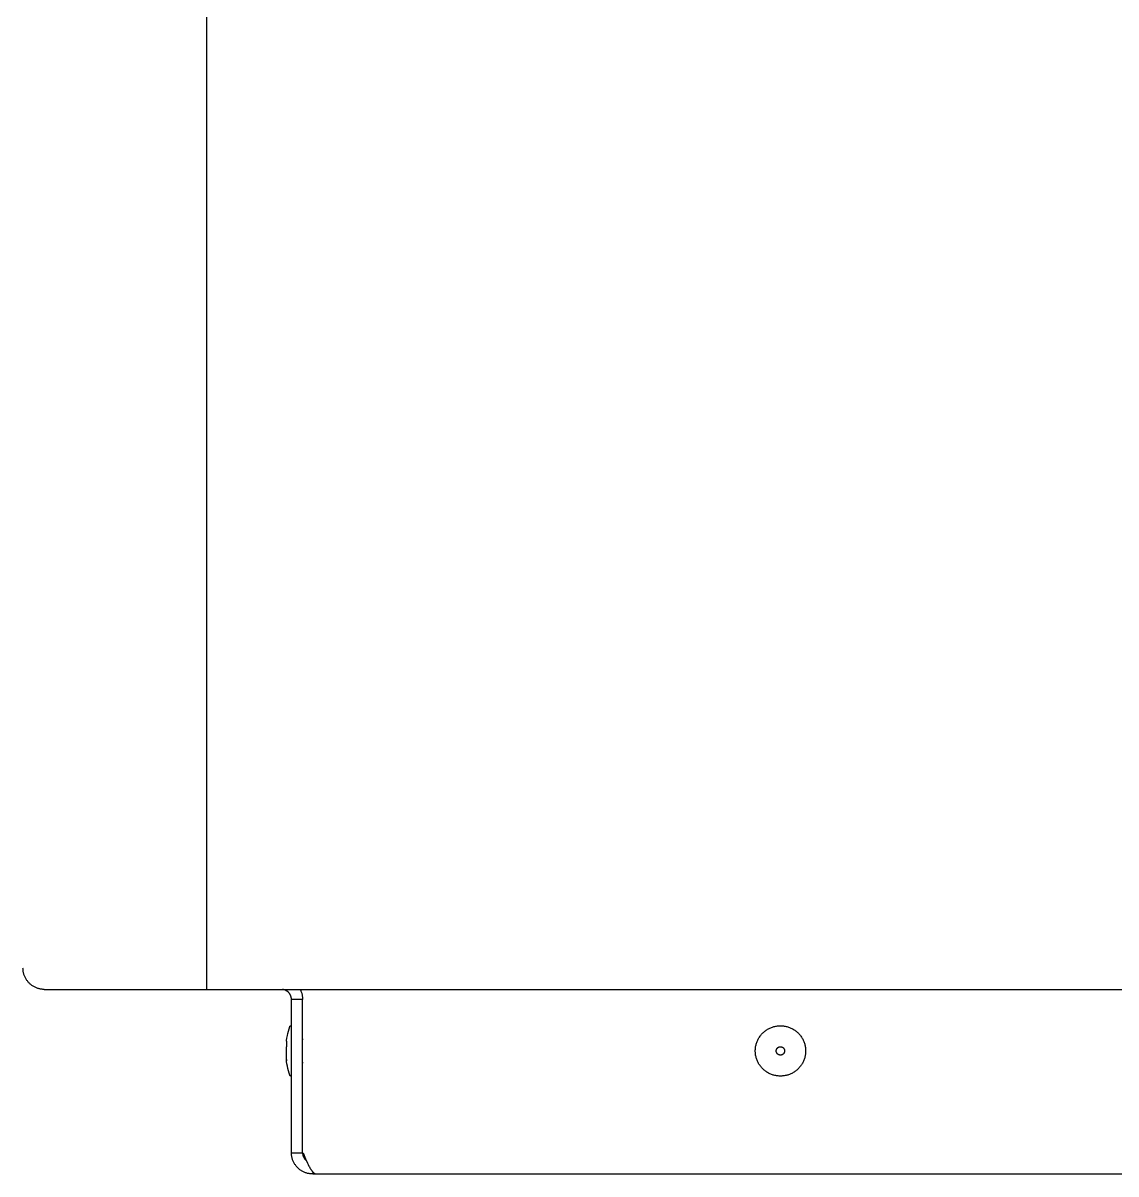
# Model space of a CAD drawing. Header units: millimetres. Extents: x 974 to 5700, y -47 to 3256.
# Drawn here: x 2040.5 to 2235.9, y 1897.4 to 2103.1 of the extents above; entities that cross this region are included whole.
import ezdxf

# ---------------------------------------------------------------- set-up
doc = ezdxf.new("R2010")
doc.units = ezdxf.units.MM
doc.header["$MEASUREMENT"] = 0
doc.layers.add('Domyslna', color=7, linetype='Continuous', true_color=0x000000)
doc.layers.add('Utwórz2D linie widoczne', color=7, linetype='Continuous', true_color=0x000000)

msp = doc.modelspace()

# ---------------------------------------------------------------- linework, layer by layer
at = {"layer": 'Domyslna'}
msp.add_line((2073.32, 2696.58), (2073.32, 1930.38), dxfattribs=at)
at = {"layer": 'Utwórz2D linie widoczne'}
for p, q in [((2040.5, 1934.05), (2040.49, 1934.18)), ((2040.5, 1933.92), (2040.5, 1934.05)), ((2040.51, 1933.79), (2040.5, 1933.92)), ((2040.53, 1933.66), (2040.51, 1933.79)), ((2040.55, 1933.54), (2040.53, 1933.66)), ((2040.57, 1933.41), (2040.55, 1933.54)), ((2040.6, 1933.28), (2040.57, 1933.41)), ((2040.64, 1933.16), (2040.6, 1933.28)), ((2040.67, 1933.03), (2040.64, 1933.16)), ((2040.71, 1932.91), (2040.67, 1933.03)), ((2040.76, 1932.79), (2040.71, 1932.91)), ((2040.81, 1932.67), (2040.76, 1932.79)), ((2040.86, 1932.55), (2040.81, 1932.67)), ((2040.92, 1932.43), (2040.86, 1932.55)), ((2040.98, 1932.32), (2040.92, 1932.43)), ((2041.05, 1932.21), (2040.98, 1932.32)), ((2041.12, 1932.1), (2041.05, 1932.21)), ((2041.19, 1931.99), (2041.12, 1932.1)), ((2041.27, 1931.89), (2041.19, 1931.99)), ((2041.35, 1931.78), (2041.27, 1931.89)), ((2041.43, 1931.68), (2041.35, 1931.78)), ((2041.52, 1931.59), (2041.43, 1931.68)), ((2041.61, 1931.5), (2041.52, 1931.59)), ((2041.7, 1931.41), (2041.61, 1931.5)), ((2041.8, 1931.32), (2041.7, 1931.41)), ((2041.9, 1931.23), (2041.8, 1931.32)), ((2042, 1931.15), (2041.9, 1931.23)), ((2042.1, 1931.08), (2042, 1931.15)), ((2042.21, 1931), (2042.1, 1931.08)), ((2042.32, 1930.94), (2042.21, 1931)), ((2042.43, 1930.87), (2042.32, 1930.94)), ((2042.55, 1930.81), (2042.43, 1930.87)), ((2042.66, 1930.75), (2042.55, 1930.81)), ((2042.78, 1930.7), (2042.66, 1930.75)), ((2042.9, 1930.65), (2042.78, 1930.7)), ((2043.02, 1930.6), (2042.9, 1930.65)), ((2043.14, 1930.56), (2043.02, 1930.6)), ((2043.27, 1930.52), (2043.14, 1930.56)), ((2043.39, 1930.49), (2043.27, 1930.52)), ((2043.52, 1930.46), (2043.39, 1930.49)), ((2043.65, 1930.44), (2043.52, 1930.46)), ((2043.78, 1930.42), (2043.65, 1930.44)), ((2043.91, 1930.4), (2043.78, 1930.42)), ((2044.04, 1930.39), (2043.91, 1930.4)), ((2044.16, 1930.38), (2044.04, 1930.39)), ((2044.29, 1930.38), (2044.16, 1930.38)), ((2044.29, 1930.41), (2044.29, 1930.38)), ((2044.29, 1930.38), (2044.68, 1930.38)), ((2044.68, 1930.38), (2075.63, 1930.38)), ((2075.63, 1930.38), (2076.55, 1930.38)), ((2076.55, 1930.38), (2395.32, 1930.38)), ((2086.94, 1930.37), (2086.88, 1930.37)), ((2087, 1930.36), (2086.94, 1930.37)), ((2087.06, 1930.35), (2087, 1930.36)), ((2087.12, 1930.33), (2087.06, 1930.35)), ((2087.18, 1930.32), (2087.12, 1930.33)), ((2087.24, 1930.3), (2087.18, 1930.32)), ((2087.3, 1930.28), (2087.24, 1930.3)), ((2087.35, 1930.26), (2087.3, 1930.28)), ((2087.41, 1930.23), (2087.35, 1930.26)), ((2087.47, 1930.21), (2087.41, 1930.23)), ((2087.52, 1930.18), (2087.47, 1930.21)), ((2087.58, 1930.15), (2087.52, 1930.18)), ((2087.63, 1930.12), (2087.58, 1930.15)), ((2087.68, 1930.09), (2087.63, 1930.12)), ((2087.73, 1930.05), (2087.68, 1930.09)), ((2087.78, 1930.02), (2087.73, 1930.05)), ((2090.04, 1930.38), (2090.1, 1930.27)), ((2090.1, 1930.27), (2090.15, 1930.16)), ((2090.15, 1930.16), (2090.2, 1930.04)), ((2090.2, 1930.04), (2090.25, 1929.93)), ((2087.83, 1929.98), (2087.78, 1930.02)), ((2087.88, 1929.94), (2087.83, 1929.98)), ((2087.92, 1929.9), (2087.88, 1929.94)), ((2087.97, 1929.86), (2087.92, 1929.9)), ((2088.01, 1929.81), (2087.97, 1929.86)), ((2088.05, 1929.77), (2088.01, 1929.81)), ((2088.09, 1929.72), (2088.05, 1929.77)), ((2088.13, 1929.67), (2088.09, 1929.72)), ((2088.16, 1929.62), (2088.13, 1929.67)), ((2088.2, 1929.57), (2088.16, 1929.62)), ((2088.23, 1929.52), (2088.2, 1929.57)), ((2088.26, 1929.47), (2088.23, 1929.52)), ((2088.29, 1929.41), (2088.26, 1929.47)), ((2088.32, 1929.36), (2088.29, 1929.41)), ((2088.35, 1929.3), (2088.32, 1929.36)), ((2088.37, 1929.24), (2088.35, 1929.3)), ((2088.39, 1929.19), (2088.37, 1929.24)), ((2088.41, 1929.13), (2088.39, 1929.19)), ((2088.43, 1929.07), (2088.41, 1929.13)), ((2088.44, 1929.01), (2088.43, 1929.07)), ((2088.46, 1928.95), (2088.44, 1929.01)), ((2088.47, 1928.89), (2088.46, 1928.95)), ((2088.48, 1928.83), (2088.47, 1928.89)), ((2088.49, 1928.77), (2088.48, 1928.83)), ((2088.49, 1928.71), (2088.49, 1928.77)), ((2088.49, 1928.64), (2088.49, 1928.71)), ((2088.49, 1928.58), (2088.49, 1928.64)), ((2090.49, 1928.58), (2088.49, 1928.58)), ((2088.49, 1901.18), (2088.49, 1928.58)), ((2090.25, 1929.93), (2090.29, 1929.81)), ((2090.29, 1929.81), (2090.33, 1929.69)), ((2090.33, 1929.69), (2090.36, 1929.57)), ((2090.36, 1929.57), (2090.39, 1929.45)), ((2090.39, 1929.45), (2090.42, 1929.33)), ((2090.42, 1929.33), (2090.44, 1929.2)), ((2090.44, 1929.2), (2090.46, 1929.08)), ((2090.46, 1929.08), (2090.48, 1928.96)), ((2090.48, 1928.96), (2090.49, 1928.83)), ((2090.49, 1928.83), (2090.49, 1928.71)), ((2090.49, 1928.71), (2090.49, 1928.58)), ((2090.49, 1901.18), (2090.49, 1928.58)), ((2088.28, 1923.84), (2088.28, 1923.85)), ((2088.28, 1923.85), (2088.29, 1923.85)), ((2088.29, 1923.85), (2088.3, 1923.86)), ((2088.3, 1923.86), (2088.3, 1923.86)), ((2088.3, 1923.86), (2088.31, 1923.86)), ((2088.31, 1923.86), (2088.31, 1923.87)), ((2088.31, 1923.87), (2088.32, 1923.87)), ((2088.32, 1923.87), (2088.33, 1923.87)), ((2088.33, 1923.87), (2088.33, 1923.87)), ((2088.33, 1923.87), (2088.34, 1923.87)), ((2088.34, 1923.87), (2088.35, 1923.88)), ((2088.35, 1923.88), (2088.35, 1923.88)), ((2088.35, 1923.88), (2088.36, 1923.88)), ((2088.36, 1923.88), (2088.37, 1923.88)), ((2088.37, 1923.88), (2088.37, 1923.88)), ((2088.37, 1923.88), (2088.38, 1923.88)), ((2088.38, 1923.88), (2088.39, 1923.88)), ((2088.39, 1923.88), (2088.49, 1923.88)), ((2088.39, 1923.88), (2088.39, 1923.88)), ((2175.24, 1923.83), (2175.39, 1923.85)), ((2175.39, 1923.85), (2175.55, 1923.87)), ((2175.55, 1923.87), (2175.7, 1923.88)), ((2175.7, 1923.88), (2175.86, 1923.88)), ((2175.86, 1923.88), (2176.01, 1923.88)), ((2176.01, 1923.88), (2176.17, 1923.88)), ((2176.17, 1923.88), (2176.32, 1923.87)), ((2176.32, 1923.87), (2176.48, 1923.85)), ((2176.48, 1923.85), (2176.63, 1923.83)), ((2087.69, 1921.69), (2087.77, 1922.11)), ((2087.77, 1922.11), (2087.86, 1922.52)), ((2087.86, 1922.52), (2087.96, 1922.93)), ((2087.96, 1922.93), (2088.08, 1923.34)), ((2088.08, 1923.34), (2088.2, 1923.75)), ((2088.2, 1923.75), (2088.21, 1923.75)), ((2088.21, 1923.76), (2088.21, 1923.77)), ((2088.21, 1923.77), (2088.22, 1923.77)), ((2088.21, 1923.75), (2088.21, 1923.76)), ((2088.22, 1923.78), (2088.23, 1923.79)), ((2088.22, 1923.77), (2088.22, 1923.78)), ((2088.22, 1923.78), (2088.22, 1923.78)), ((2088.23, 1923.8), (2088.24, 1923.81)), ((2088.23, 1923.79), (2088.23, 1923.8)), ((2088.23, 1923.8), (2088.23, 1923.8)), ((2088.24, 1923.81), (2088.25, 1923.82)), ((2088.24, 1923.81), (2088.24, 1923.81)), ((2088.25, 1923.82), (2088.26, 1923.83)), ((2088.25, 1923.82), (2088.25, 1923.82)), ((2088.26, 1923.83), (2088.27, 1923.84)), ((2088.26, 1923.83), (2088.26, 1923.83)), ((2088.27, 1923.84), (2088.27, 1923.84)), ((2088.27, 1923.84), (2088.28, 1923.84)), ((2172.1, 1921.74), (2172.19, 1921.87)), ((2172.19, 1921.87), (2172.28, 1922)), ((2172.28, 1922), (2172.37, 1922.13)), ((2172.37, 1922.13), (2172.47, 1922.25)), ((2172.47, 1922.25), (2172.57, 1922.37)), ((2172.57, 1922.37), (2172.67, 1922.48)), ((2172.67, 1922.48), (2172.78, 1922.59)), ((2172.78, 1922.59), (2172.89, 1922.7)), ((2172.89, 1922.7), (2173.01, 1922.8)), ((2173.01, 1922.8), (2173.13, 1922.9)), ((2173.13, 1922.9), (2173.25, 1923)), ((2173.25, 1923), (2173.38, 1923.09)), ((2173.38, 1923.09), (2173.51, 1923.17)), ((2173.51, 1923.17), (2173.64, 1923.25)), ((2173.64, 1923.25), (2173.78, 1923.33)), ((2173.78, 1923.33), (2173.91, 1923.4)), ((2173.91, 1923.4), (2174.05, 1923.47)), ((2174.05, 1923.47), (2174.2, 1923.53)), ((2174.2, 1923.53), (2174.34, 1923.59)), ((2174.34, 1923.59), (2174.49, 1923.64)), ((2174.49, 1923.64), (2174.63, 1923.69)), ((2174.63, 1923.69), (2174.78, 1923.73)), ((2174.78, 1923.73), (2174.93, 1923.77)), ((2174.93, 1923.77), (2175.09, 1923.8)), ((2175.09, 1923.8), (2175.24, 1923.83)), ((2176.63, 1923.83), (2176.78, 1923.8)), ((2176.78, 1923.8), (2176.94, 1923.77)), ((2176.94, 1923.77), (2177.09, 1923.73)), ((2177.09, 1923.73), (2177.24, 1923.69)), ((2177.24, 1923.69), (2177.39, 1923.64)), ((2177.39, 1923.64), (2177.53, 1923.59)), ((2177.53, 1923.59), (2177.68, 1923.53)), ((2177.68, 1923.53), (2177.82, 1923.47)), ((2177.82, 1923.47), (2177.96, 1923.4)), ((2177.96, 1923.4), (2178.1, 1923.33)), ((2178.1, 1923.33), (2178.23, 1923.25)), ((2178.23, 1923.25), (2178.36, 1923.17)), ((2178.36, 1923.17), (2178.49, 1923.09)), ((2178.49, 1923.09), (2178.62, 1923)), ((2178.62, 1923), (2178.74, 1922.9)), ((2178.74, 1922.9), (2178.86, 1922.8)), ((2178.86, 1922.8), (2178.98, 1922.7)), ((2178.98, 1922.7), (2179.09, 1922.59)), ((2179.09, 1922.59), (2179.2, 1922.48)), ((2179.2, 1922.48), (2179.3, 1922.37)), ((2179.3, 1922.37), (2179.4, 1922.25)), ((2179.4, 1922.25), (2179.5, 1922.13)), ((2179.5, 1922.13), (2179.59, 1922)), ((2179.59, 1922), (2179.68, 1921.87)), ((2179.68, 1921.87), (2179.77, 1921.74)), ((2087.62, 1921.27), (2087.69, 1921.69)), ((2087.62, 1921.13), (2087.62, 1921.27)), ((2087.62, 1921.13), (2087.62, 1920.11)), ((2087.62, 1917.64), (2087.62, 1920.11)), ((2090.49, 1921.48), (2090.57, 1921.48)), ((2171.45, 1919.69), (2171.46, 1919.85)), ((2171.46, 1919.85), (2171.48, 1920)), ((2171.48, 1920), (2171.5, 1920.16)), ((2171.5, 1920.16), (2171.53, 1920.31)), ((2171.53, 1920.31), (2171.57, 1920.46)), ((2171.57, 1920.46), (2171.61, 1920.61)), ((2171.61, 1920.61), (2171.65, 1920.76)), ((2171.65, 1920.76), (2171.7, 1920.91)), ((2171.7, 1920.91), (2171.76, 1921.05)), ((2171.76, 1921.05), (2171.82, 1921.19)), ((2171.82, 1921.19), (2171.88, 1921.33)), ((2171.88, 1921.33), (2171.95, 1921.47)), ((2171.95, 1921.47), (2172.03, 1921.61)), ((2172.03, 1921.61), (2172.1, 1921.74)), ((2175.26, 1919.71), (2175.27, 1919.73)), ((2175.27, 1919.73), (2175.28, 1919.75)), ((2175.28, 1919.75), (2175.3, 1919.78)), ((2175.3, 1919.78), (2175.31, 1919.8)), ((2175.31, 1919.8), (2175.33, 1919.82)), ((2175.33, 1919.82), (2175.34, 1919.84)), ((2175.34, 1919.84), (2175.36, 1919.86)), ((2175.36, 1919.86), (2175.37, 1919.88)), ((2175.37, 1919.88), (2175.39, 1919.9)), ((2175.39, 1919.9), (2175.41, 1919.92)), ((2175.41, 1919.92), (2175.43, 1919.94)), ((2175.43, 1919.94), (2175.45, 1919.95)), ((2175.45, 1919.95), (2175.47, 1919.97)), ((2175.47, 1919.97), (2175.49, 1919.98)), ((2175.49, 1919.98), (2175.51, 1920)), ((2175.51, 1920), (2175.53, 1920.01)), ((2175.53, 1920.01), (2175.55, 1920.03)), ((2175.55, 1920.03), (2175.58, 1920.04)), ((2175.58, 1920.04), (2175.6, 1920.05)), ((2175.6, 1920.05), (2175.62, 1920.06)), ((2175.62, 1920.06), (2175.65, 1920.07)), ((2175.65, 1920.07), (2175.67, 1920.08)), ((2175.67, 1920.08), (2175.69, 1920.09)), ((2175.69, 1920.09), (2175.72, 1920.1)), ((2175.72, 1920.1), (2175.74, 1920.11)), ((2175.74, 1920.11), (2175.77, 1920.11)), ((2175.77, 1920.11), (2175.79, 1920.12)), ((2175.79, 1920.12), (2175.82, 1920.12)), ((2175.82, 1920.12), (2175.85, 1920.13)), ((2175.85, 1920.13), (2175.87, 1920.13)), ((2175.87, 1920.13), (2175.9, 1920.13)), ((2175.9, 1920.13), (2175.92, 1920.13)), ((2175.92, 1920.13), (2175.95, 1920.13)), ((2175.95, 1920.13), (2175.97, 1920.13)), ((2175.97, 1920.13), (2176, 1920.13)), ((2176, 1920.13), (2176.03, 1920.13)), ((2176.03, 1920.13), (2176.05, 1920.12)), ((2176.05, 1920.12), (2176.08, 1920.12)), ((2176.08, 1920.12), (2176.1, 1920.11)), ((2176.1, 1920.11), (2176.13, 1920.11)), ((2176.13, 1920.11), (2176.15, 1920.1)), ((2176.15, 1920.1), (2176.18, 1920.09)), ((2176.18, 1920.09), (2176.2, 1920.08)), ((2176.2, 1920.08), (2176.23, 1920.07)), ((2176.23, 1920.07), (2176.25, 1920.06)), ((2176.25, 1920.06), (2176.27, 1920.05)), ((2176.27, 1920.05), (2176.3, 1920.04)), ((2176.3, 1920.04), (2176.32, 1920.03)), ((2176.32, 1920.03), (2176.34, 1920.01)), ((2176.34, 1920.01), (2176.36, 1920)), ((2176.36, 1920), (2176.38, 1919.98)), ((2176.38, 1919.98), (2176.4, 1919.97)), ((2176.4, 1919.97), (2176.42, 1919.95)), ((2176.42, 1919.95), (2176.44, 1919.94)), ((2176.44, 1919.94), (2176.46, 1919.92)), ((2176.46, 1919.92), (2176.48, 1919.9)), ((2176.48, 1919.9), (2176.5, 1919.88)), ((2176.5, 1919.88), (2176.51, 1919.86)), ((2176.51, 1919.86), (2176.53, 1919.84)), ((2176.53, 1919.84), (2176.55, 1919.82)), ((2176.55, 1919.82), (2176.56, 1919.8)), ((2176.56, 1919.8), (2176.57, 1919.78)), ((2176.57, 1919.78), (2176.59, 1919.75)), ((2176.59, 1919.75), (2176.6, 1919.73)), ((2176.6, 1919.73), (2176.61, 1919.71)), ((2179.77, 1921.74), (2179.85, 1921.61)), ((2179.85, 1921.61), (2179.92, 1921.47)), ((2179.92, 1921.47), (2179.99, 1921.33)), ((2179.99, 1921.33), (2180.05, 1921.19)), ((2180.05, 1921.19), (2180.12, 1921.05)), ((2180.12, 1921.05), (2180.17, 1920.91)), ((2180.17, 1920.91), (2180.22, 1920.76)), ((2180.22, 1920.76), (2180.27, 1920.61)), ((2180.27, 1920.61), (2180.3, 1920.46)), ((2180.3, 1920.46), (2180.34, 1920.31)), ((2180.34, 1920.31), (2180.37, 1920.16)), ((2180.37, 1920.16), (2180.39, 1920)), ((2180.39, 1920), (2180.41, 1919.85)), ((2180.41, 1919.85), (2180.42, 1919.69)), ((2087.62, 1917.84), (2087.62, 1917.77)), ((2087.62, 1917.77), (2087.62, 1917.71)), ((2087.62, 1917.77), (2087.62, 1917.71)), ((2171.44, 1919.54), (2171.45, 1919.69)), ((2171.44, 1919.38), (2171.44, 1919.54)), ((2171.44, 1919.23), (2171.44, 1919.38)), ((2171.45, 1919.07), (2171.44, 1919.23)), ((2171.46, 1918.92), (2171.45, 1919.07)), ((2171.48, 1918.76), (2171.46, 1918.92)), ((2171.5, 1918.61), (2171.48, 1918.76)), ((2171.53, 1918.46), (2171.5, 1918.61)), ((2171.57, 1918.31), (2171.53, 1918.46)), ((2171.61, 1918.16), (2171.57, 1918.31)), ((2171.65, 1918.01), (2171.61, 1918.16)), ((2171.7, 1917.86), (2171.65, 1918.01)), ((2171.76, 1917.71), (2171.7, 1917.86)), ((2171.82, 1917.57), (2171.76, 1917.71)), ((2175.19, 1919.49), (2175.2, 1919.51)), ((2175.19, 1919.46), (2175.19, 1919.49)), ((2175.19, 1919.43), (2175.19, 1919.46)), ((2175.19, 1919.41), (2175.19, 1919.43)), ((2175.19, 1919.38), (2175.19, 1919.41)), ((2175.19, 1919.36), (2175.19, 1919.38)), ((2175.19, 1919.33), (2175.19, 1919.36)), ((2175.19, 1919.3), (2175.19, 1919.33)), ((2175.19, 1919.28), (2175.19, 1919.3)), ((2175.2, 1919.25), (2175.19, 1919.28)), ((2175.2, 1919.54), (2175.21, 1919.56)), ((2175.2, 1919.51), (2175.2, 1919.54)), ((2175.2, 1919.23), (2175.2, 1919.25)), ((2175.21, 1919.2), (2175.2, 1919.23)), ((2175.21, 1919.59), (2175.22, 1919.61)), ((2175.21, 1919.56), (2175.21, 1919.59)), ((2175.21, 1919.18), (2175.21, 1919.2)), ((2175.22, 1919.15), (2175.21, 1919.18)), ((2175.22, 1919.61), (2175.23, 1919.64)), ((2175.23, 1919.13), (2175.22, 1919.15)), ((2175.23, 1919.64), (2175.24, 1919.66)), ((2175.24, 1919.1), (2175.23, 1919.13)), ((2175.24, 1919.66), (2175.25, 1919.68)), ((2175.25, 1919.08), (2175.24, 1919.1)), ((2175.25, 1919.68), (2175.26, 1919.71)), ((2175.26, 1919.06), (2175.25, 1919.08)), ((2175.27, 1919.03), (2175.26, 1919.06)), ((2175.28, 1919.01), (2175.27, 1919.03)), ((2175.3, 1918.99), (2175.28, 1919.01)), ((2175.31, 1918.97), (2175.3, 1918.99)), ((2175.33, 1918.95), (2175.31, 1918.97)), ((2175.34, 1918.92), (2175.33, 1918.95)), ((2175.36, 1918.9), (2175.34, 1918.92)), ((2175.37, 1918.88), (2175.36, 1918.9)), ((2175.39, 1918.87), (2175.37, 1918.88)), ((2175.41, 1918.85), (2175.39, 1918.87)), ((2175.43, 1918.83), (2175.41, 1918.85)), ((2175.45, 1918.81), (2175.43, 1918.83)), ((2175.47, 1918.8), (2175.45, 1918.81)), ((2175.49, 1918.78), (2175.47, 1918.8)), ((2175.51, 1918.77), (2175.49, 1918.78)), ((2175.53, 1918.75), (2175.51, 1918.77)), ((2175.55, 1918.74), (2175.53, 1918.75)), ((2175.58, 1918.72), (2175.55, 1918.74)), ((2175.6, 1918.71), (2175.58, 1918.72)), ((2175.62, 1918.7), (2175.6, 1918.71)), ((2175.65, 1918.69), (2175.62, 1918.7)), ((2175.67, 1918.68), (2175.65, 1918.69)), ((2175.69, 1918.67), (2175.67, 1918.68)), ((2175.72, 1918.66), (2175.69, 1918.67)), ((2175.74, 1918.66), (2175.72, 1918.66)), ((2175.77, 1918.65), (2175.74, 1918.66)), ((2175.79, 1918.65), (2175.77, 1918.65)), ((2175.82, 1918.64), (2175.79, 1918.65)), ((2175.85, 1918.64), (2175.82, 1918.64)), ((2175.87, 1918.64), (2175.85, 1918.64)), ((2175.9, 1918.63), (2175.87, 1918.64)), ((2175.92, 1918.63), (2175.9, 1918.63)), ((2175.95, 1918.63), (2175.92, 1918.63)), ((2175.97, 1918.63), (2175.95, 1918.63)), ((2176, 1918.64), (2175.97, 1918.63)), ((2176.03, 1918.64), (2176, 1918.64)), ((2176.05, 1918.64), (2176.03, 1918.64)), ((2176.08, 1918.65), (2176.05, 1918.64)), ((2176.1, 1918.65), (2176.08, 1918.65)), ((2176.13, 1918.66), (2176.1, 1918.65)), ((2176.15, 1918.66), (2176.13, 1918.66)), ((2176.18, 1918.67), (2176.15, 1918.66)), ((2176.2, 1918.68), (2176.18, 1918.67)), ((2176.23, 1918.69), (2176.2, 1918.68)), ((2176.25, 1918.7), (2176.23, 1918.69)), ((2176.27, 1918.71), (2176.25, 1918.7)), ((2176.3, 1918.72), (2176.27, 1918.71)), ((2176.32, 1918.74), (2176.3, 1918.72)), ((2176.34, 1918.75), (2176.32, 1918.74)), ((2176.36, 1918.77), (2176.34, 1918.75)), ((2176.38, 1918.78), (2176.36, 1918.77)), ((2176.4, 1918.8), (2176.38, 1918.78)), ((2176.42, 1918.81), (2176.4, 1918.8)), ((2176.44, 1918.83), (2176.42, 1918.81)), ((2176.46, 1918.85), (2176.44, 1918.83)), ((2176.48, 1918.87), (2176.46, 1918.85)), ((2176.5, 1918.88), (2176.48, 1918.87)), ((2176.51, 1918.9), (2176.5, 1918.88)), ((2176.53, 1918.92), (2176.51, 1918.9)), ((2176.55, 1918.95), (2176.53, 1918.92)), ((2176.56, 1918.97), (2176.55, 1918.95)), ((2176.57, 1918.99), (2176.56, 1918.97)), ((2176.59, 1919.01), (2176.57, 1918.99)), ((2176.6, 1919.03), (2176.59, 1919.01)), ((2176.61, 1919.06), (2176.6, 1919.03)), ((2176.61, 1919.71), (2176.62, 1919.68)), ((2176.62, 1919.08), (2176.61, 1919.06)), ((2176.62, 1919.68), (2176.63, 1919.66)), ((2176.63, 1919.1), (2176.62, 1919.08)), ((2176.63, 1919.66), (2176.64, 1919.64)), ((2176.64, 1919.13), (2176.63, 1919.1)), ((2176.64, 1919.64), (2176.65, 1919.61)), ((2176.65, 1919.15), (2176.64, 1919.13)), ((2176.65, 1919.61), (2176.66, 1919.59)), ((2176.66, 1919.18), (2176.65, 1919.15)), ((2176.66, 1919.59), (2176.66, 1919.56)), ((2176.66, 1919.56), (2176.67, 1919.54)), ((2176.67, 1919.23), (2176.66, 1919.2)), ((2176.66, 1919.2), (2176.66, 1919.18)), ((2176.67, 1919.54), (2176.67, 1919.51)), ((2176.67, 1919.51), (2176.68, 1919.49)), ((2176.68, 1919.28), (2176.67, 1919.25)), ((2176.67, 1919.25), (2176.67, 1919.23)), ((2176.68, 1919.49), (2176.68, 1919.46)), ((2176.68, 1919.46), (2176.68, 1919.43)), ((2176.68, 1919.43), (2176.69, 1919.41)), ((2176.69, 1919.36), (2176.68, 1919.33)), ((2176.68, 1919.33), (2176.68, 1919.3)), ((2176.68, 1919.3), (2176.68, 1919.28)), ((2176.69, 1919.41), (2176.69, 1919.38)), ((2176.69, 1919.38), (2176.69, 1919.36)), ((2180.12, 1917.71), (2180.05, 1917.57)), ((2180.17, 1917.86), (2180.12, 1917.71)), ((2180.22, 1918.01), (2180.17, 1917.86)), ((2180.27, 1918.16), (2180.22, 1918.01)), ((2180.3, 1918.31), (2180.27, 1918.16)), ((2180.34, 1918.46), (2180.3, 1918.31)), ((2180.37, 1918.61), (2180.34, 1918.46)), ((2180.39, 1918.76), (2180.37, 1918.61)), ((2180.41, 1918.92), (2180.39, 1918.76)), ((2180.42, 1919.07), (2180.41, 1918.92)), ((2180.42, 1919.69), (2180.43, 1919.54)), ((2180.43, 1919.23), (2180.42, 1919.07)), ((2180.43, 1919.54), (2180.44, 1919.38)), ((2180.44, 1919.38), (2180.43, 1919.23)), ((2087.62, 1917.64), (2087.62, 1917.63)), ((2087.62, 1917.5), (2087.62, 1917.63)), ((2087.69, 1917.08), (2087.62, 1917.5)), ((2087.77, 1916.66), (2087.69, 1917.08)), ((2087.86, 1916.24), (2087.77, 1916.66)), ((2087.96, 1915.83), (2087.86, 1916.24)), ((2088.08, 1915.42), (2087.96, 1915.83)), ((2090.57, 1917.28), (2090.49, 1917.28)), ((2171.88, 1917.43), (2171.82, 1917.57)), ((2171.95, 1917.29), (2171.88, 1917.43)), ((2172.03, 1917.15), (2171.95, 1917.29)), ((2172.1, 1917.02), (2172.03, 1917.15)), ((2172.19, 1916.89), (2172.1, 1917.02)), ((2172.28, 1916.76), (2172.19, 1916.89)), ((2172.37, 1916.64), (2172.28, 1916.76)), ((2172.47, 1916.52), (2172.37, 1916.64)), ((2172.57, 1916.4), (2172.47, 1916.52)), ((2172.67, 1916.28), (2172.57, 1916.4)), ((2172.78, 1916.17), (2172.67, 1916.28)), ((2172.89, 1916.07), (2172.78, 1916.17)), ((2173.01, 1915.96), (2172.89, 1916.07)), ((2173.13, 1915.86), (2173.01, 1915.96)), ((2173.25, 1915.77), (2173.13, 1915.86)), ((2173.38, 1915.68), (2173.25, 1915.77)), ((2173.51, 1915.59), (2173.38, 1915.68)), ((2178.49, 1915.68), (2178.36, 1915.59)), ((2178.62, 1915.77), (2178.49, 1915.68)), ((2178.74, 1915.86), (2178.62, 1915.77)), ((2178.86, 1915.96), (2178.74, 1915.86)), ((2178.98, 1916.07), (2178.86, 1915.96)), ((2179.09, 1916.17), (2178.98, 1916.07)), ((2179.2, 1916.28), (2179.09, 1916.17)), ((2179.3, 1916.4), (2179.2, 1916.28)), ((2179.4, 1916.52), (2179.3, 1916.4)), ((2179.5, 1916.64), (2179.4, 1916.52)), ((2179.59, 1916.76), (2179.5, 1916.64)), ((2179.68, 1916.89), (2179.59, 1916.76)), ((2179.77, 1917.02), (2179.68, 1916.89)), ((2179.85, 1917.15), (2179.77, 1917.02)), ((2179.92, 1917.29), (2179.85, 1917.15)), ((2179.99, 1917.43), (2179.92, 1917.29)), ((2180.05, 1917.57), (2179.99, 1917.43)), ((2088.2, 1915.02), (2088.08, 1915.42)), ((2088.21, 1915.01), (2088.2, 1915.02)), ((2088.21, 1915), (2088.21, 1915.01)), ((2088.21, 1915.01), (2088.21, 1915.01)), ((2088.22, 1914.99), (2088.21, 1915)), ((2088.22, 1914.98), (2088.22, 1914.99)), ((2088.22, 1914.99), (2088.22, 1914.99)), ((2088.23, 1914.98), (2088.22, 1914.98)), ((2088.23, 1914.97), (2088.23, 1914.98)), ((2088.23, 1914.96), (2088.23, 1914.97)), ((2088.24, 1914.96), (2088.23, 1914.96)), ((2088.24, 1914.95), (2088.24, 1914.96)), ((2088.25, 1914.95), (2088.24, 1914.95)), ((2088.25, 1914.94), (2088.25, 1914.95)), ((2088.26, 1914.94), (2088.25, 1914.94)), ((2088.26, 1914.93), (2088.26, 1914.94)), ((2088.27, 1914.93), (2088.26, 1914.93)), ((2088.27, 1914.92), (2088.27, 1914.93)), ((2088.28, 1914.92), (2088.27, 1914.92)), ((2088.29, 1914.91), (2088.28, 1914.92)), ((2088.28, 1914.92), (2088.28, 1914.92)), ((2088.3, 1914.91), (2088.29, 1914.91)), ((2088.31, 1914.9), (2088.3, 1914.91)), ((2088.3, 1914.91), (2088.3, 1914.91)), ((2088.32, 1914.9), (2088.31, 1914.9)), ((2088.31, 1914.9), (2088.31, 1914.9)), ((2088.33, 1914.89), (2088.32, 1914.9)), ((2088.34, 1914.89), (2088.33, 1914.89)), ((2088.33, 1914.89), (2088.33, 1914.89)), ((2088.35, 1914.89), (2088.34, 1914.89)), ((2088.36, 1914.89), (2088.35, 1914.89)), ((2088.35, 1914.89), (2088.35, 1914.89)), ((2088.37, 1914.88), (2088.36, 1914.89)), ((2088.38, 1914.88), (2088.37, 1914.88)), ((2088.37, 1914.88), (2088.37, 1914.88)), ((2088.39, 1914.88), (2088.38, 1914.88)), ((2088.39, 1914.88), (2088.39, 1914.88)), ((2088.49, 1914.88), (2088.39, 1914.88)), ((2173.64, 1915.51), (2173.51, 1915.59)), ((2173.78, 1915.43), (2173.64, 1915.51)), ((2173.91, 1915.36), (2173.78, 1915.43)), ((2174.05, 1915.29), (2173.91, 1915.36)), ((2174.2, 1915.23), (2174.05, 1915.29)), ((2174.34, 1915.17), (2174.2, 1915.23)), ((2174.49, 1915.12), (2174.34, 1915.17)), ((2174.63, 1915.07), (2174.49, 1915.12)), ((2174.78, 1915.03), (2174.63, 1915.07)), ((2174.93, 1915), (2174.78, 1915.03)), ((2175.09, 1914.96), (2174.93, 1915)), ((2175.24, 1914.94), (2175.09, 1914.96)), ((2175.39, 1914.92), (2175.24, 1914.94)), ((2175.55, 1914.9), (2175.39, 1914.92)), ((2175.7, 1914.89), (2175.55, 1914.9)), ((2175.86, 1914.88), (2175.7, 1914.89)), ((2176.01, 1914.88), (2175.86, 1914.88)), ((2176.17, 1914.89), (2176.01, 1914.88)), ((2176.32, 1914.9), (2176.17, 1914.89)), ((2176.48, 1914.92), (2176.32, 1914.9)), ((2176.63, 1914.94), (2176.48, 1914.92)), ((2176.78, 1914.96), (2176.63, 1914.94)), ((2176.94, 1915), (2176.78, 1914.96)), ((2177.09, 1915.03), (2176.94, 1915)), ((2177.24, 1915.07), (2177.09, 1915.03)), ((2177.39, 1915.12), (2177.24, 1915.07)), ((2177.53, 1915.17), (2177.39, 1915.12)), ((2177.68, 1915.23), (2177.53, 1915.17)), ((2177.82, 1915.29), (2177.68, 1915.23)), ((2177.96, 1915.36), (2177.82, 1915.29)), ((2178.1, 1915.43), (2177.96, 1915.36)), ((2178.23, 1915.51), (2178.1, 1915.43)), ((2178.36, 1915.59), (2178.23, 1915.51)), ((2088.5, 1901.05), (2088.49, 1901.18)), ((2088.49, 1901.18), (2090.49, 1901.18)), ((2088.5, 1900.92), (2088.5, 1901.05)), ((2088.51, 1900.79), (2088.5, 1900.92)), ((2088.53, 1900.66), (2088.51, 1900.79)), ((2088.55, 1900.54), (2088.53, 1900.66)), ((2088.57, 1900.41), (2088.55, 1900.54)), ((2088.6, 1900.28), (2088.57, 1900.41)), ((2088.64, 1900.16), (2088.6, 1900.28)), ((2088.67, 1900.03), (2088.64, 1900.16)), ((2088.71, 1899.91), (2088.67, 1900.03)), ((2088.76, 1899.79), (2088.71, 1899.91)), ((2088.81, 1899.67), (2088.76, 1899.79)), ((2088.86, 1899.55), (2088.81, 1899.67)), ((2088.92, 1899.43), (2088.86, 1899.55)), ((2088.98, 1899.32), (2088.92, 1899.43)), ((2089.05, 1899.21), (2088.98, 1899.32)), ((2089.12, 1899.1), (2089.05, 1899.21)), ((2090.49, 1901.18), (2090.5, 1901.12)), ((2090.5, 1901.12), (2090.5, 1901.06)), ((2090.5, 1901.06), (2090.5, 1901)), ((2090.5, 1901), (2090.51, 1900.94)), ((2090.51, 1900.94), (2090.52, 1900.88)), ((2090.52, 1900.88), (2090.53, 1900.82)), ((2090.53, 1900.82), (2090.54, 1900.76)), ((2090.54, 1900.76), (2090.56, 1900.7)), ((2090.56, 1900.7), (2090.58, 1900.64)), ((2090.57, 1901.18), (2091.02, 1900.08)), ((2090.58, 1900.64), (2090.6, 1900.59)), ((2090.6, 1900.59), (2090.62, 1900.53)), ((2090.62, 1900.53), (2090.64, 1900.47)), ((2090.64, 1900.47), (2090.66, 1900.42)), ((2090.66, 1900.42), (2090.69, 1900.36)), ((2090.69, 1900.36), (2090.72, 1900.31)), ((2090.72, 1900.31), (2090.75, 1900.26)), ((2090.75, 1900.26), (2090.78, 1900.21)), ((2090.78, 1900.21), (2090.82, 1900.16)), ((2090.82, 1900.16), (2090.85, 1900.11)), ((2090.85, 1900.11), (2090.89, 1900.06)), ((2090.89, 1900.06), (2090.93, 1900.01)), ((2090.93, 1900.01), (2090.97, 1899.97)), ((2090.97, 1899.97), (2091.01, 1899.92)), ((2091.01, 1899.92), (2091.05, 1899.88)), ((2091.02, 1900.08), (2091.36, 1899.33)), ((2091.05, 1899.88), (2091.1, 1899.84)), ((2091.1, 1899.84), (2091.14, 1899.8)), ((2091.36, 1899.33), (2091.49, 1899.05)), ((2089.19, 1898.99), (2089.12, 1899.1)), ((2089.27, 1898.89), (2089.19, 1898.99)), ((2089.35, 1898.78), (2089.27, 1898.89)), ((2089.43, 1898.68), (2089.35, 1898.78)), ((2089.52, 1898.59), (2089.43, 1898.68)), ((2089.61, 1898.5), (2089.52, 1898.59)), ((2089.7, 1898.41), (2089.61, 1898.5)), ((2089.8, 1898.32), (2089.7, 1898.41)), ((2089.9, 1898.23), (2089.8, 1898.32)), ((2090, 1898.15), (2089.9, 1898.23)), ((2090.1, 1898.08), (2090, 1898.15)), ((2090.21, 1898), (2090.1, 1898.08)), ((2090.32, 1897.94), (2090.21, 1898)), ((2090.43, 1897.87), (2090.32, 1897.94)), ((2090.55, 1897.81), (2090.43, 1897.87)), ((2090.66, 1897.75), (2090.55, 1897.81)), ((2090.78, 1897.7), (2090.66, 1897.75)), ((2090.9, 1897.65), (2090.78, 1897.7)), ((2091.02, 1897.6), (2090.9, 1897.65)), ((2091.14, 1897.56), (2091.02, 1897.6)), ((2091.27, 1897.52), (2091.14, 1897.56)), ((2091.39, 1897.49), (2091.27, 1897.52)), ((2091.52, 1897.46), (2091.39, 1897.49)), ((2091.49, 1899.05), (2091.63, 1898.78)), ((2091.65, 1897.44), (2091.52, 1897.46)), ((2091.63, 1898.78), (2091.7, 1898.64)), ((2091.78, 1897.42), (2091.65, 1897.44)), ((2091.7, 1898.64), (2091.78, 1898.51)), ((2091.78, 1898.51), (2091.86, 1898.38)), ((2091.91, 1897.4), (2091.78, 1897.42)), ((2091.86, 1898.38), (2091.94, 1898.25)), ((2092.04, 1897.39), (2091.91, 1897.4)), ((2091.94, 1898.25), (2091.99, 1898.16)), ((2091.99, 1898.16), (2092.06, 1898.07)), ((2092.16, 1897.38), (2092.04, 1897.39)), ((2092.06, 1898.07), (2092.12, 1897.98)), ((2092.12, 1897.98), (2092.15, 1897.94)), ((2092.15, 1897.94), (2092.18, 1897.9)), ((2092.29, 1897.38), (2092.16, 1897.38)), ((2092.18, 1897.9), (2092.22, 1897.85)), ((2092.22, 1897.85), (2092.25, 1897.81)), ((2092.25, 1897.81), (2092.29, 1897.78)), ((2092.29, 1897.78), (2092.33, 1897.74)), ((2092.29, 1897.77), (2092.29, 1897.38)), ((2092.29, 1897.38), (2093, 1897.38)), ((2092.33, 1897.74), (2092.36, 1897.7)), ((2092.36, 1897.7), (2092.4, 1897.66)), ((2092.4, 1897.66), (2092.44, 1897.63)), ((2092.44, 1897.63), (2092.48, 1897.59)), ((2092.48, 1897.59), (2092.51, 1897.57)), ((2092.51, 1897.57), (2092.54, 1897.55)), ((2092.54, 1897.55), (2092.57, 1897.53)), ((2092.57, 1897.53), (2092.6, 1897.51)), ((2092.6, 1897.51), (2092.63, 1897.49)), ((2092.63, 1897.49), (2092.65, 1897.48)), ((2092.65, 1897.48), (2092.66, 1897.47)), ((2092.66, 1897.47), (2092.68, 1897.47)), ((2092.68, 1897.47), (2092.69, 1897.46)), ((2092.69, 1897.46), (2092.71, 1897.45)), ((2092.71, 1897.45), (2092.73, 1897.44)), ((2092.73, 1897.44), (2092.74, 1897.44)), ((2092.74, 1897.44), (2092.76, 1897.43)), ((2092.76, 1897.43), (2092.77, 1897.42)), ((2092.77, 1897.42), (2092.79, 1897.42)), ((2092.79, 1897.42), (2092.81, 1897.41)), ((2092.81, 1897.41), (2092.82, 1897.41)), ((2092.82, 1897.41), (2092.84, 1897.4)), ((2092.84, 1897.4), (2092.86, 1897.4)), ((2092.86, 1897.4), (2092.88, 1897.39)), ((2092.88, 1897.39), (2092.89, 1897.39)), ((2092.89, 1897.39), (2092.91, 1897.39)), ((2092.91, 1897.39), (2092.93, 1897.39)), ((2092.93, 1897.39), (2092.95, 1897.38)), ((2092.95, 1897.38), (2092.97, 1897.38)), ((2092.97, 1897.38), (2092.98, 1897.38)), ((2092.98, 1897.38), (2093, 1897.38)), ((2093, 1897.38), (2378.87, 1897.38))]:
    msp.add_line(p, q, dxfattribs=at)

doc.saveas('drawing.dxf')
